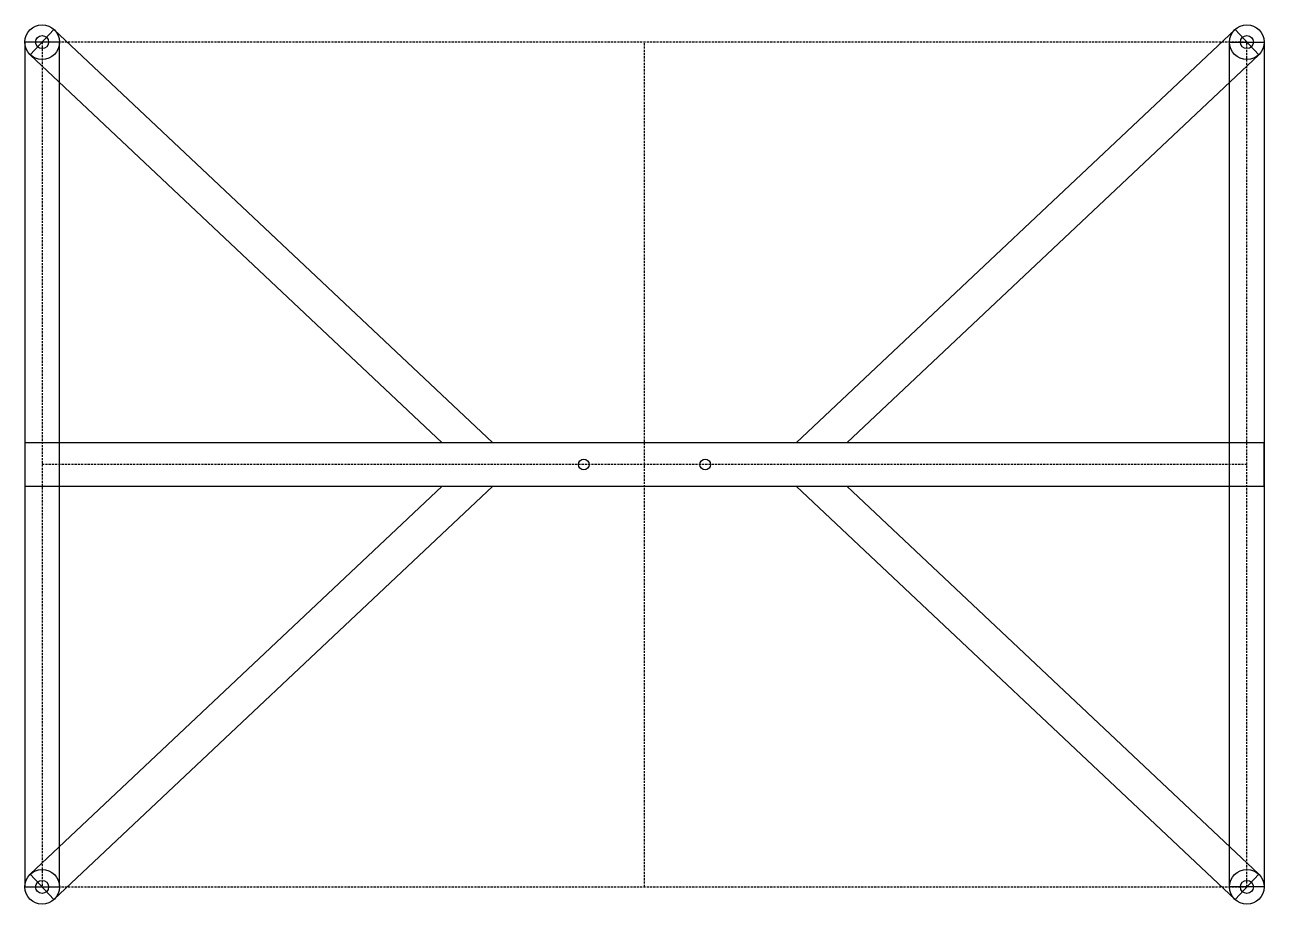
# Model space of a CAD drawing. Header units: millimetres. Extents: x -143 to 143, y -102 to 102.
import ezdxf

# ---------------------------------------------------------------- set-up
doc = ezdxf.new("R2010")
doc.units = ezdxf.units.MM
doc.linetypes.add('DASHED', pattern=[0.75, 0.5, -0.25])
doc.layers.get('0').update_dxf_attribs({"linetype": 'CONTINUOUS'})

msp = doc.modelspace()

# ---------------------------------------------------------------- linework, layer by layer
for p, q in [((-136.26, 100.41), (-141.74, 94.59)), ((-35, 5), (-136.26, 100.41)), ((35, 5), (136.26, 100.41)), ((136.26, 100.41), (141.74, 94.59)), ((-46.67, 5), (-141.74, 94.59)), ((46.67, 5), (141.74, 94.59)), ((-46.67, -5), (-141.74, -94.59)), ((-35, -5), (-136.26, -100.41)), ((35, -5), (136.26, -100.41)), ((46.67, -5), (141.74, -94.59)), ((-136.26, -100.41), (-141.74, -94.59)), ((136.26, -100.41), (141.74, -94.59))]:
    msp.add_line(p, q)
at = {"linetype": 'DASHED'}
for p, q in [((139, 97.5), (-139, 97.5)), ((-139, 97.5), (-139, -97.5)), ((0, -97.5), (0, 97.5)), ((139, -97.5), (139, 97.5)), ((139, 0), (-139, 0)), ((-139, -97.5), (139, -97.5))]:
    msp.add_line(p, q, dxfattribs=at)
for points in [[(-143, -97.5), (-135, -97.5), (-135, 97.5), (-143, 97.5)], [(143, -97.5), (135, -97.5), (135, 97.5), (143, 97.5)], [(-143, -5), (143, -5), (143, 5), (-143, 5)]]:
    msp.add_lwpolyline(points, close=True)
for centre, radius in [((-139, 97.5), 4), ((139, 97.5), 4), ((-139, 97.5), 1.5), ((139, 97.5), 1.5), ((-14, 0), 1.25), ((14, 0), 1.25), ((-139, -97.5), 4), ((139, -97.5), 4), ((-139, -97.5), 1.5), ((139, -97.5), 1.5)]:
    msp.add_circle(centre, radius)
msp.add_point((0, 0))

doc.saveas('drawing.dxf')
